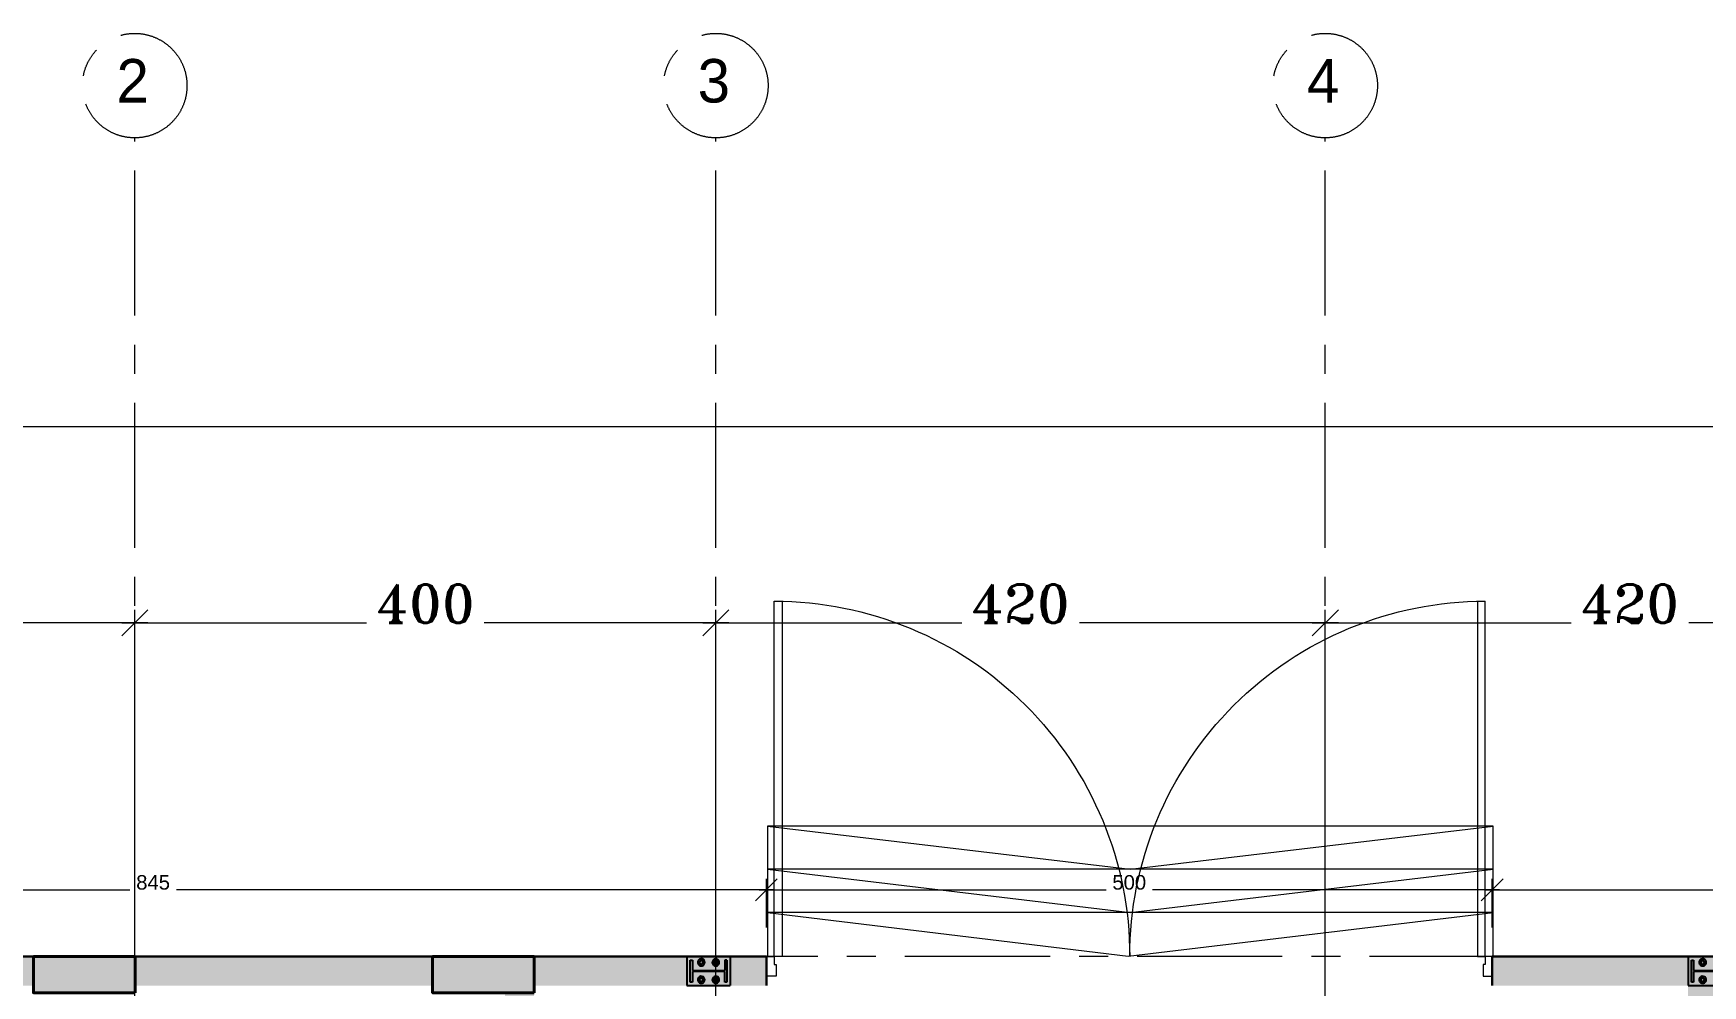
# Model space of a CAD drawing. Header units: millimetres. Extents: x -9083 to 924194, y -232449 to 321637.
# Drawn here: x 3521 to 15021, y 173627 to 180189 of the extents above; entities that cross this region are included whole.
import ezdxf

# ---------------------------------------------------------------- set-up
doc = ezdxf.new("R2010")
doc.units = ezdxf.units.MM
doc.header["$LTSCALE"] = 400
doc.header["$MEASUREMENT"] = 0
doc.header["$PDMODE"] = 3
doc.linetypes.add('CENTER', pattern=[2, 1.25, -0.25, 0.25, -0.25])
doc.linetypes.add('CENTERX2', pattern=[4, 2.5, -0.5, 0.5, -0.5])
doc.layers.get('0').update_dxf_attribs({"lineweight": 0, "true_color": 0xff1414})
doc.layers.get('Defpoints').update_dxf_attribs({"color": 8, "lineweight": 5})
for name, color, linetype, lineweight in [('0.column', 5, 'Continuous', 40), ('0.dim', 3, 'Continuous', 25), ('0.hatch', 8, 'Continuous', 5), ('A-DETL', 8, 'Continuous', 9), ('A-DOOR', 2, 'Continuous', 9), ('AR-dim-in', 134, 'Continuous', 0), ('AXIS DIMENSION', 8, 'Continuous', 5), ('DETAILS DIMENSION', 15, 'Continuous', 5), ('HATCH', 15, 'Continuous', 0), ('WALL PROPOSED', 255, 'Continuous', 30)]:
    doc.layers.add(name, color=color, linetype=linetype, lineweight=lineweight)
doc.layers.add('AXIES', color=7, linetype='CENTER', lineweight=0, true_color=0x949596)
doc.layers.add('STEEL', color=63, linetype='Continuous')
doc.styles.add('asif', font='arial.ttf')
doc.styles.add('ROMANT', font='romant.shx')
doc.styles.get("Standard").update_dxf_attribs({"font": 'GOTHIC.TTF', "height": 220})
doc.dimstyles.new('AXIS DIMENSION', dxfattribs={"dimscale": 1.2, "dimtxt": 220, "dimasz": 150, "dimexe": 75, "dimexo": 200, "dimgap": 50, "dimtad": 0, "dimdec": 0, "dimlfac": 0.1, "dimzin": 0, "dimdsep": 46, "dimtxsty": 'ROMANT', "dimblk": 'OBLIQUE', "dimcen": 200, "dimdle": 75, "dimclrd": 17, "dimclre": 94, "dimclrt": 3, "dimadec": 0, "dimazin": 0, "dimtfac": 0.5, "dimtdec": 0, "dimtix": 1, "dimtofl": 0, "dimtmove": 2, "dimatfit": 2, "dimfxl": 100, "dimtvp": 0.5, "dimtolj": 1, "dimtzin": 0, "dimlwd": -1, "dimlwe": -1, "dimarcsym": 0})
doc.dimstyles.new('DETAILS DIMENSION', dxfattribs={"dimtxt": 100, "dimasz": 150, "dimexe": 75, "dimexo": 200, "dimgap": 50, "dimtad": 0, "dimdec": 0, "dimlfac": 0.1, "dimzin": 0, "dimdsep": 46, "dimtxsty": 'asif', "dimblk": 'OBLIQUE', "dimcen": 200, "dimdle": 50, "dimclrd": 181, "dimclre": 146, "dimclrt": 1, "dimadec": 0, "dimazin": 0, "dimtfac": 0.5, "dimtdec": 0, "dimtix": 1, "dimtofl": 0, "dimtmove": 2, "dimatfit": 2, "dimfxl": 100, "dimtvp": 0.5, "dimtolj": 1, "dimtzin": 0, "dimlwd": -1, "dimlwe": -1, "dimarcsym": 0})

# ---------------------------------------------------------------- blocks, each defined once
blk = doc.blocks.new('_Oblique')
at = {"color": 0, "linetype": 'ByBlock', "lineweight": -2}
blk.add_line((-0.5, -0.5), (0.5, 0.5), dxfattribs=at)
blk = doc.blocks.new('*D155')
at = {"layer": 'AXIS DIMENSION', "color": 94, "ltscale": 20, "transparency": 16777216}
for p, q in [((6077583, 812443), (6077583, 813339)), ((6081681, 812443), (6081681, 813339))]:
    blk.add_line(p, q, dxfattribs=at)
at = {"layer": 'AXIS DIMENSION', "color": 17, "ltscale": 20, "transparency": 16777216}
for p, q in [((6077493, 813249), (6079226, 813249)), ((6081771, 813249), (6080037, 813249))]:
    blk.add_line(p, q, dxfattribs=at)
at = {"layer": 'Defpoints', "color": 0, "ltscale": 20, "transparency": 16777216}
for p in [(6081681, 813249), (6077583, 812203), (6081681, 812203)]:
    blk.add_point(p, dxfattribs=at)
at = {"layer": 'AXIS DIMENSION', "color": 17, "ltscale": 20, "transparency": 16777216, "xscale": 179.9999999999999, "yscale": 179.9999999999999, "zscale": 179.9999999999999, "rotation": 180}
blk.add_blockref('_Oblique', (6077583, 813249), dxfattribs=at)
at = {"layer": 'AXIS DIMENSION', "color": 17, "ltscale": 20, "transparency": 16777216, "xscale": 179.9999999999999, "yscale": 179.9999999999999, "zscale": 179.9999999999999}
blk.add_blockref('_Oblique', (6081681, 813249), dxfattribs=at)
at = {"layer": 'AXIS DIMENSION', "color": 3, "ltscale": 20, "transparency": 16777216, "insert": (6079632, 813381), "char_height": 264, "attachment_point": 5, "style": 'ROMANT'}
blk.add_mtext('\\A1;410', dxfattribs=at)
blk = doc.blocks.new('*D156')
at = {"layer": 'AXIS DIMENSION', "color": 94, "ltscale": 20, "transparency": 16777216}
for p, q in [((6081681, 811189), (6081681, 813339)), ((6085684, 811189), (6085684, 813339))]:
    blk.add_line(p, q, dxfattribs=at)
at = {"layer": 'AXIS DIMENSION', "color": 17, "ltscale": 20, "transparency": 16777216}
for p, q in [((6081591, 813249), (6083277, 813249)), ((6085774, 813249), (6084088, 813249))]:
    blk.add_line(p, q, dxfattribs=at)
at = {"layer": 'Defpoints', "color": 0, "ltscale": 20, "transparency": 16777216}
for p in [(6085684, 813249), (6081681, 810949), (6085684, 810949)]:
    blk.add_point(p, dxfattribs=at)
at = {"layer": 'AXIS DIMENSION', "color": 17, "ltscale": 20, "transparency": 16777216, "xscale": 179.9999999999999, "yscale": 179.9999999999999, "zscale": 179.9999999999999, "rotation": 180}
blk.add_blockref('_Oblique', (6081681, 813249), dxfattribs=at)
at = {"layer": 'AXIS DIMENSION', "color": 17, "ltscale": 20, "transparency": 16777216, "xscale": 179.9999999999999, "yscale": 179.9999999999999, "zscale": 179.9999999999999}
blk.add_blockref('_Oblique', (6085684, 813249), dxfattribs=at)
at = {"layer": 'AXIS DIMENSION', "color": 3, "ltscale": 20, "transparency": 16777216, "insert": (6083683, 813381), "char_height": 264, "attachment_point": 5, "style": 'ROMANT'}
blk.add_mtext('\\A1;400', dxfattribs=at)
blk = doc.blocks.new('*D159')
at = {"layer": 'AXIS DIMENSION', "color": 94, "ltscale": 20, "transparency": 16777216}
for p, q in [((6085684, 811189), (6085684, 813339)), ((6089883, 811189), (6089883, 813339))]:
    blk.add_line(p, q, dxfattribs=at)
at = {"layer": 'AXIS DIMENSION', "color": 17, "ltscale": 20, "transparency": 16777216}
for p, q in [((6085594, 813249), (6087378, 813249)), ((6089973, 813249), (6088189, 813249))]:
    blk.add_line(p, q, dxfattribs=at)
at = {"layer": 'Defpoints', "color": 0, "ltscale": 20, "transparency": 16777216}
for p in [(6089883, 813249), (6085684, 810949), (6089883, 810949)]:
    blk.add_point(p, dxfattribs=at)
at = {"layer": 'AXIS DIMENSION', "color": 17, "ltscale": 20, "transparency": 16777216, "xscale": 179.9999999999999, "yscale": 179.9999999999999, "zscale": 179.9999999999999, "rotation": 180}
blk.add_blockref('_Oblique', (6085684, 813249), dxfattribs=at)
at = {"layer": 'AXIS DIMENSION', "color": 17, "ltscale": 20, "transparency": 16777216, "xscale": 179.9999999999999, "yscale": 179.9999999999999, "zscale": 179.9999999999999}
blk.add_blockref('_Oblique', (6089883, 813249), dxfattribs=at)
at = {"layer": 'AXIS DIMENSION', "color": 3, "ltscale": 20, "transparency": 16777216, "insert": (6087783, 813381), "char_height": 264, "attachment_point": 5, "style": 'ROMANT'}
blk.add_mtext('\\A1;420', dxfattribs=at)
blk = doc.blocks.new('*D160')
at = {"layer": 'AXIS DIMENSION', "color": 94, "ltscale": 20, "transparency": 16777216}
for p, q in [((6089883, 811189), (6089883, 813339)), ((6094081, 811189), (6094081, 813339))]:
    blk.add_line(p, q, dxfattribs=at)
at = {"layer": 'AXIS DIMENSION', "color": 17, "ltscale": 20, "transparency": 16777216}
for p, q in [((6089793, 813249), (6091576, 813249)), ((6094171, 813249), (6092387, 813249))]:
    blk.add_line(p, q, dxfattribs=at)
at = {"layer": 'Defpoints', "color": 0, "ltscale": 20, "transparency": 16777216}
for p in [(6094081, 813249), (6089883, 810949), (6094081, 810949)]:
    blk.add_point(p, dxfattribs=at)
at = {"layer": 'AXIS DIMENSION', "color": 17, "ltscale": 20, "transparency": 16777216, "xscale": 179.9999999999999, "yscale": 179.9999999999999, "zscale": 179.9999999999999, "rotation": 180}
blk.add_blockref('_Oblique', (6089883, 813249), dxfattribs=at)
at = {"layer": 'AXIS DIMENSION', "color": 17, "ltscale": 20, "transparency": 16777216, "xscale": 179.9999999999999, "yscale": 179.9999999999999, "zscale": 179.9999999999999}
blk.add_blockref('_Oblique', (6094081, 813249), dxfattribs=at)
at = {"layer": 'AXIS DIMENSION', "color": 3, "ltscale": 20, "transparency": 16777216, "insert": (6091982, 813381), "char_height": 264, "attachment_point": 5, "style": 'ROMANT'}
blk.add_mtext('\\A1;420', dxfattribs=at)
blk = doc.blocks.new('*D157')
at = {"layer": 'AXIS DIMENSION', "color": 94, "ltscale": 20, "transparency": 16777216}
for p, q in [((6077583, 814797), (6077583, 814691)), ((6125683, 814797), (6125683, 814691))]:
    blk.add_line(p, q, dxfattribs=at)
at = {"layer": 'AXIS DIMENSION', "color": 17, "ltscale": 20, "transparency": 16777216}
for p, q in [((6077493, 814601), (6101101, 814601)), ((6125773, 814601), (6102164, 814601))]:
    blk.add_line(p, q, dxfattribs=at)
at = {"layer": 'Defpoints', "color": 0, "ltscale": 20, "transparency": 16777216}
for p in [(6077583, 814557), (6125683, 814601), (6125683, 814557)]:
    blk.add_point(p, dxfattribs=at)
at = {"layer": 'AXIS DIMENSION', "color": 17, "ltscale": 20, "transparency": 16777216, "xscale": 179.9999999999999, "yscale": 179.9999999999999, "zscale": 179.9999999999999, "rotation": 180}
blk.add_blockref('_Oblique', (6077583, 814601), dxfattribs=at)
at = {"layer": 'AXIS DIMENSION', "color": 17, "ltscale": 20, "transparency": 16777216, "xscale": 179.9999999999999, "yscale": 179.9999999999999, "zscale": 179.9999999999999}
blk.add_blockref('_Oblique', (6125683, 814601), dxfattribs=at)
at = {"layer": 'AXIS DIMENSION', "color": 3, "ltscale": 20, "transparency": 16777216, "insert": (6101633, 814733), "char_height": 264, "attachment_point": 5, "style": 'ROMANT'}
blk.add_mtext('\\A1;4810', dxfattribs=at)
blk = doc.blocks.new('*D486')
at = {"layer": 'Defpoints', "color": 0, "transparency": 16777216}
for p in [(8571, 174287), (121, 173827), (8571, 173827)]:
    blk.add_point(p, dxfattribs=at)
at = {"layer": 'DETAILS DIMENSION', "color": 146, "transparency": 16777216}
for p, q in [((121, 174027), (121, 174362)), ((8571, 174027), (8571, 174362))]:
    blk.add_line(p, q, dxfattribs=at)
at = {"layer": 'DETAILS DIMENSION', "color": 181, "transparency": 16777216}
for p, q in [((71, 174287), (4185, 174287)), ((8621, 174287), (4507, 174287))]:
    blk.add_line(p, q, dxfattribs=at)
at = {"layer": 'DETAILS DIMENSION', "color": 181, "transparency": 16777216, "xscale": 150, "yscale": 150, "zscale": 150, "rotation": 180}
blk.add_blockref('_Oblique', (121, 174287), dxfattribs=at)
at = {"layer": 'DETAILS DIMENSION', "color": 181, "transparency": 16777216, "xscale": 150, "yscale": 150, "zscale": 150}
blk.add_blockref('_Oblique', (8571, 174287), dxfattribs=at)
at = {"layer": 'DETAILS DIMENSION', "color": 1, "transparency": 16777216, "insert": (4346, 174338), "char_height": 100, "attachment_point": 5, "style": 'asif'}
blk.add_mtext('\\A1;845', dxfattribs=at)
blk = doc.blocks.new('*U392')
at = {"color": 1}
for p, q in [((0, 3.66), (-1.81, 3.66)), ((0, 3.7), (0, 3.66)), ((0, 3.62), (0, 3.66)), ((0, 3.66), (0.04, 3.66)), ((0.04, 3.66), (0.04, 3.65)), ((0.1, 3.65), (0.1, 3.7)), ((-1.8088, 3.62), (0, 3.62)), ((0.04, 3.65), (0.1, 3.65)), ((0, 0.04), (-1.81, 0.04)), ((-1.8088, 0.08), (0, 0.08)), ((0, 0.08), (0, 0.04)), ((0, 0.04), (0.04, 0.04)), ((0, 0), (0, 0.04)), ((0.04, 0.05), (0.1, 0.05)), ((0.04, 0.04), (0.04, 0.05)), ((0.1, 0.05), (0.1, 0))]:
    blk.add_line(p, q, dxfattribs=at)
blk.add_lwpolyline([(-1.81, 0.04, -0.414214), (0, 1.85, -0.414214), (-1.81, 3.66)], format="xyb", dxfattribs=at)
blk = doc.blocks.new('*D459')
at = {"layer": 'Defpoints', "color": 0, "transparency": 16777216}
for p in [(13571, 174287), (8571, 173827), (13571, 173827)]:
    blk.add_point(p, dxfattribs=at)
at = {"layer": 'DETAILS DIMENSION', "color": 146, "transparency": 16777216}
for p, q in [((8571, 174027), (8571, 174362)), ((13571, 174027), (13571, 174362))]:
    blk.add_line(p, q, dxfattribs=at)
at = {"layer": 'DETAILS DIMENSION', "color": 181, "transparency": 16777216}
for p, q in [((8521, 174287), (10911, 174287)), ((13621, 174287), (11232, 174287))]:
    blk.add_line(p, q, dxfattribs=at)
at = {"layer": 'DETAILS DIMENSION', "color": 181, "transparency": 16777216, "xscale": 150, "yscale": 150, "zscale": 150, "rotation": 180}
blk.add_blockref('_Oblique', (8571, 174287), dxfattribs=at)
at = {"layer": 'DETAILS DIMENSION', "color": 181, "transparency": 16777216, "xscale": 150, "yscale": 150, "zscale": 150}
blk.add_blockref('_Oblique', (13571, 174287), dxfattribs=at)
at = {"layer": 'DETAILS DIMENSION', "color": 1, "transparency": 16777216, "insert": (11071, 174338), "char_height": 100, "attachment_point": 5, "style": 'asif'}
blk.add_mtext('\\A1;500', dxfattribs=at)
blk = doc.blocks.new('*D460')
at = {"layer": 'Defpoints', "color": 0, "transparency": 16777216}
for p in [(17818, 174287), (13571, 173827), (17818, 173827)]:
    blk.add_point(p, dxfattribs=at)
at = {"layer": 'DETAILS DIMENSION', "color": 146, "transparency": 16777216}
for p, q in [((13571, 174027), (13571, 174362)), ((17818, 174027), (17818, 174362))]:
    blk.add_line(p, q, dxfattribs=at)
at = {"layer": 'DETAILS DIMENSION', "color": 181, "transparency": 16777216}
for p, q in [((13521, 174287), (15532, 174287)), ((17868, 174287), (15857, 174287))]:
    blk.add_line(p, q, dxfattribs=at)
at = {"layer": 'DETAILS DIMENSION', "color": 181, "transparency": 16777216, "xscale": 150, "yscale": 150, "zscale": 150, "rotation": 180}
blk.add_blockref('_Oblique', (13571, 174287), dxfattribs=at)
at = {"layer": 'DETAILS DIMENSION', "color": 181, "transparency": 16777216, "xscale": 150, "yscale": 150, "zscale": 150}
blk.add_blockref('_Oblique', (17818, 174287), dxfattribs=at)
at = {"layer": 'DETAILS DIMENSION', "color": 1, "transparency": 16777216, "insert": (15695, 174338), "char_height": 100, "attachment_point": 5, "style": 'asif'}
blk.add_mtext('\\A1;425', dxfattribs=at)
blk = doc.blocks.new('RHBGHKJM')
at = {"layer": '0.hatch'}
h = blk.add_hatch(color=256, dxfattribs=at)
h.dxf.hatch_style = 1
h.paths.add_polyline_path([(804.058, -1724.066), (804.058, -1723.816), (803.358, -1723.816), (803.358, -1724.066)])
h = blk.add_hatch(color=256, dxfattribs=at)
h.dxf.hatch_style = 1
h.paths.add_polyline_path([(806.808, -1724.066), (806.808, -1723.816), (806.108, -1723.816), (806.108, -1724.066)])
at = {"layer": '0.column'}
for points in [[(804.058, -1724.066), (804.058, -1723.816), (803.358, -1723.816), (803.358, -1724.066)], [(806.808, -1724.066), (806.808, -1723.816), (806.108, -1723.816), (806.108, -1724.066)]]:
    blk.add_lwpolyline(points, close=True, dxfattribs=at)
at = {"layer": 'STEEL', "color": 114, "true_color": 0x139b48}
for p, q in [((807.859, -1723.816), (807.859, -1724.016)), ((807.859, -1723.816), (808.159, -1723.816)), ((807.882, -1723.992), (807.882, -1723.84)), ((807.882, -1723.84), (807.898, -1723.84)), ((807.898, -1723.84), (807.898, -1723.912)), ((808.136, -1723.84), (808.121, -1723.84)), ((808.121, -1723.84), (808.121, -1723.912)), ((808.136, -1723.84), (808.136, -1723.992)), ((808.159, -1723.816), (808.159, -1724.016)), ((814.758, -1723.816), (814.758, -1724.016)), ((814.758, -1723.816), (815.058, -1723.816)), ((814.781, -1723.992), (814.781, -1723.84)), ((814.781, -1723.84), (814.796, -1723.84)), ((814.796, -1723.84), (814.796, -1723.912)), ((807.898, -1723.912), (808.121, -1723.912)), ((808.121, -1723.92), (807.898, -1723.92)), ((807.898, -1723.92), (807.898, -1723.992)), ((808.121, -1723.992), (808.121, -1723.92)), ((814.796, -1723.912), (815.019, -1723.912)), ((815.019, -1723.92), (814.796, -1723.92)), ((814.796, -1723.92), (814.796, -1723.992)), ((807.859, -1724.016), (808.159, -1724.016)), ((807.898, -1723.992), (807.882, -1723.992)), ((808.136, -1723.992), (808.121, -1723.992)), ((814.758, -1724.016), (815.058, -1724.016)), ((814.796, -1723.992), (814.781, -1723.992))]:
    blk.add_line(p, q, dxfattribs=at)
at = {"layer": 'STEEL', "color": 8, "ltscale": 500}
for centre, radius, start, end in [((807.959, -1723.856), 0.024, 30, 210), ((807.959, -1723.856), 0.024, 210, 30), ((807.959, -1723.856), 0.012, 45, 225), ((807.959, -1723.856), 0.012, 330, 150), ((807.959, -1723.856), 0.012, 225, 45), ((808.059, -1723.856), 0.024, 30, 210), ((808.059, -1723.856), 0.024, 210, 30), ((808.059, -1723.856), 0.012, 45, 225), ((808.059, -1723.856), 0.012, 330, 150), ((808.059, -1723.856), 0.012, 225, 45), ((814.858, -1723.856), 0.024, 30, 210), ((814.858, -1723.856), 0.024, 210, 30), ((814.858, -1723.856), 0.012, 45, 225), ((814.858, -1723.856), 0.012, 330, 150), ((814.858, -1723.856), 0.012, 225, 45), ((807.959, -1723.976), 0.024, 30, 210), ((807.959, -1723.976), 0.024, 210, 30), ((807.959, -1723.856), 0.012, 150, 330), ((807.959, -1723.976), 0.012, 45, 225), ((807.959, -1723.976), 0.012, 330, 150), ((808.059, -1723.976), 0.024, 30, 210), ((808.059, -1723.976), 0.024, 210, 30), ((808.059, -1723.856), 0.012, 150, 330), ((808.059, -1723.976), 0.012, 45, 225), ((808.059, -1723.976), 0.012, 330, 150), ((814.858, -1723.976), 0.024, 30, 210), ((814.858, -1723.976), 0.024, 210, 30), ((814.858, -1723.856), 0.012, 150, 330), ((814.858, -1723.976), 0.012, 45, 225), ((814.858, -1723.976), 0.012, 330, 150), ((807.959, -1723.976), 0.012, 150, 330), ((807.959, -1723.976), 0.012, 225, 45), ((808.059, -1723.976), 0.012, 150, 330), ((808.059, -1723.976), 0.012, 225, 45), ((814.858, -1723.976), 0.012, 150, 330), ((814.858, -1723.976), 0.012, 225, 45)]:
    blk.add_arc(centre, radius, start, end, dxfattribs=at)
blk = doc.blocks.new('hjhg')
at = {"layer": 'AXIES', "linetype": 'CENTERX2'}
for p, q in [((6081680.8, 791366), (6081680.8, 816591.3)), ((6085684.3, 791366), (6085684.3, 816591.3)), ((6089882.5, 791366), (6089882.5, 816591.3)), ((6131186.9, 810948.9), (6071269.8, 810948.9))]:
    blk.add_line(p, q, dxfattribs=at)
for centre in [(6081680.8, 816951.3), (6085684.3, 816951.3), (6089882.5, 816951.3)]:
    blk.add_circle(centre, 360, dxfattribs=at)
for s, p in [('2', (6081555.2, 816834.6)), ('3', (6085558.7, 816834.6)), ('4', (6089756.9, 816834.6))]:
    blk.add_text(s, height=300, dxfattribs=at).set_placement(p)
at = {"layer": 'AXIS DIMENSION', "ltscale": 20}
for base, p1, p2, picture, middle in [((6125682.5, 814601.5), (6077582.5, 814556.7), (6125682.5, 814556.7), '*D157', (6101632.5, 814733.5)), ((6081680.8, 813249.4), (6077582.5, 812203.5), (6081680.8, 812203.5), '*D155', (6079631.7, 813381.4)), ((6085684.3, 813249.4), (6081680.8, 810948.9), (6085684.3, 810948.9), '*D156', (6083682.6, 813381.4)), ((6089882.5, 813249.4), (6085684.3, 810948.9), (6089882.5, 810948.9), '*D159', (6087783.4, 813381.4)), ((6094080.7, 813249.4), (6089882.5, 810948.9), (6094080.7, 810948.9), '*D160', (6091981.6, 813381.4))]:
    dim = blk.add_linear_dim(base=base, p1=p1, p2=p2, dimstyle='AXIS DIMENSION', dxfattribs=at)
    dim.commit()
    dim.dimension.update_dxf_attribs({"geometry": picture, "text_midpoint": middle})

msp = doc.modelspace()

# ---------------------------------------------------------------- hatches: boundary and pattern name
at = {"layer": 'HATCH', "true_color": 0x939598}
h = msp.add_hatch(color=252, dxfattribs=at)
h.dxf.hatch_style = 1
h.paths.add_polyline_path([(321.20856, 173627.00829), (4219.48749, 173627.00829), (4219.48749, 173827.00829), (121.20856, 173827.00829), (121.20856, 173262.64729), (321.20856, 173262.64729)])
h = msp.add_hatch(color=252, dxfattribs=at)
h.dxf.hatch_style = 1
h.paths.add_polyline_path([(3721.20856, 167426.57089), (6221.20856, 167426.57089), (6221.20856, 166062.64729), (6421.20856, 166062.64729), (6421.20856, 167426.57089), (8721.20856, 167426.57089), (8721.20856, 166062.64729), (8921.20856, 166062.64729), (8921.20856, 167626.57089), (6971.20856, 167626.57089), (6971.20856, 173627.00829), (8571.20856, 173627.00829), (8571.20856, 173827.00829), (121.20856, 173827.00829), (121.20856, 173627.00829), (121.20856, 173262.64729), (321.20856, 173262.64729), (321.20856, 173627.00829), (6771.20856, 173627.00829), (6771.20856, 167626.57089), (3721.20856, 167626.57089), (3721.20856, 172162.64729), (121.20856, 172162.64729), (121.20856, 170662.64729), (321.20856, 170662.64729), (321.20856, 171962.64729), (3521.20856, 171962.64729), (3521.20856, 166962.64729), (321.20856, 166962.64729), (321.20856, 168262.64729), (121.20856, 168262.64729), (121.20856, 166426.87536), (321.20856, 166426.87536), (321.20856, 166762.64729), (3521.20856, 166762.64729), (3521.20856, 164562.64729), (4321.20856, 164562.64729), (8521.20856, 164562.64729), (8521.20856, 161313.31524), (8521.20856, 159562.59179), (7721.18009, 159562.59179), (7721.18009, 159362.59179), (8721.20856, 159362.59179), (8721.20856, 164762.64729), (3721.20856, 164762.64729)])
h.paths.add_polyline_path([(6421.20856, 165162.64729), (6221.20856, 165162.64729), (6221.20856, 164962.64729), (3921.20856, 164962.64729), (3921.20856, 167426.57089), (3721.20856, 167426.57089), (3721.20856, 164762.64729), (8721.20856, 164762.64729), (8721.20856, 159362.60548), (8921.20856, 159362.6), (8921.20856, 164962.64729), (8921.20856, 165162.64729), (8721.20856, 165162.64729), (8721.20856, 164962.64729), (6421.20856, 164962.64729)])
h.paths.add_polyline_path([(20421.20856, 167626.57089), (15121.20856, 167626.57089), (15121.20856, 173627.00829), (17817.8981, 173627.00829), (17817.8981, 173827.00829), (13571.20856, 173827.00829), (13571.20856, 173627.00829), (14921.20856, 173627.00829), (14921.20856, 159562.60548), (14621.20856, 159562.60548), (14621.20856, 159362.60548), (15421.20856, 159362.60548), (15421.20856, 159562.60548), (15121.20856, 159562.60548), (15121.20856, 167426.57089), (20221.20856, 167426.57089), (20221.20856, 159562.60548), (19921.20856, 159562.60548), (19921.20856, 159362.60548), (20721.20856, 159362.60548), (20721.20856, 159562.60548), (20421.20856, 159562.60548)])
h.paths.add_polyline_path([(28421.20856, 173827.00829), (22814.51903, 173827.00829), (22814.51903, 173627.00829), (25521.20856, 173627.00829), (25521.20856, 159562.60548), (25221.20856, 159562.60548), (25221.20856, 159362.59179), (26021.20856, 159362.59179), (26021.20856, 159562.60548), (25721.20856, 159562.60548), (25721.20856, 167426.57089), (30821.20856, 167426.57089), (30821.20856, 159562.60548), (30521.20856, 159562.60548), (30521.20856, 159362.59179), (31321.20856, 159362.59179), (31321.20856, 159562.60548), (31021.20856, 159562.60548), (31021.20856, 167626.57089), (25721.20856, 167626.57089), (25721.20856, 173627.00829), (28421.20856, 173627.00829)])
h.paths.add_polyline_path([(36921.20856, 173827.00829), (33421.20856, 173827.00829), (33419.40991, 173627.00829), (36121.20856, 173627.00829), (36121.20856, 159562.60548), (35821.20856, 159562.60548), (35821.20856, 159362.59179), (36621.20856, 159362.59179), (36621.20856, 159562.60548), (36321.20856, 159562.60548), (36321.20856, 173627.00829), (36921.20856, 173627.00829)])
h.paths.add_polyline_path([(48221.20856, 173827.00829), (41921.20856, 173827.00829), (41921.20856, 173627.00829), (44771.20856, 173627.00829), (44771.20856, 167626.57089), (41921.20856, 167626.57089), (41921.20856, 159562.60548), (41721.20856, 159562.60548), (41721.20856, 159362.59179), (42521.20856, 159362.60548), (42521.20856, 159562.60548), (42121.20856, 159562.60548), (42121.20856, 167426.57089), (44921.20856, 167426.57089), (48021.20856, 167426.57089), (48021.20856, 166646.57089), (48221.20856, 166646.57089), (48221.20856, 169136.57089), (48221.20856, 172177.00829), (48021.20856, 172177.00829), (48021.20856, 171548.52339), (48021.20856, 167626.57089), (44971.20856, 167626.57089), (44971.20856, 173627.00829), (48021.20856, 173627.00829), (48021.20856, 173277.00829), (48221.20856, 173277.00829)])
h.paths.add_polyline_path([(48221.20856, 164506.57089), (48021.20856, 164506.57089), (48021.20856, 159562.60548), (47421.20856, 159562.60548), (47421.21313, 159362.58722), (48221.20856, 159362.60548)])
h.paths.add_polyline_path([(48021.20856, 165626.57089), (46521.20856, 165626.57089), (46521.20856, 167426.57089), (46421.20856, 167426.57089), (46421.20856, 165526.57089), (46421.20856, 163626.57089), (48021.20856, 163626.57089), (48021.20856, 163726.57089), (46521.20856, 163726.57089), (46521.20856, 165526.57089), (48021.20856, 165526.57089)], flags=17)
h.paths.add_polyline_path([(48221.20856, 165826.57089), (48021.20856, 165826.57089), (48021.20856, 165326.57089), (48221.20856, 165326.57089)], flags=17)

# ---------------------------------------------------------------- linework, layer by layer
at = {"layer": 'A-DETL', "linetype": 'Continuous'}
for p, q in [((13577.82949, 174429.2931), (8579.04641, 174429.2931)), ((13577.82949, 174131.56931), (8579.04641, 174131.56931))]:
    msp.add_line(p, q, dxfattribs=at)
msp.add_lwpolyline([(13577.82949, 173827.00829), (13577.82949, 174727.0169), (8579.04641, 174727.0169), (8579.04641, 173830.72547)], dxfattribs=at)
at = {"layer": 'AR-dim-in', "color": 8, "linetype": 'Continuous'}
for points in [[(8579.04641, 174727.0169), (11078.43795, 174429.2931), (13577.82949, 174727.0169)], [(8579.04641, 174429.2931), (11078.43795, 174131.56931), (13577.82949, 174429.2931)], [(8579.04641, 174131.56931), (11064.10108, 173830.72547), (13577.82949, 174131.56931)]]:
    msp.add_lwpolyline(points, dxfattribs=at)
at = {"layer": 'WALL PROPOSED'}
for p, q in [((8571.20856, 173827.00829), (121.20856, 173827.00829)), ((8571.20856, 173827.00829), (8571.20856, 173627.00829)), ((17817.8981, 173827.00829), (13571.20856, 173827.00829)), ((13571.20856, 173827.00829), (13571.20856, 173627.00829))]:
    msp.add_line(p, q, dxfattribs=at)

# ---------------------------------------------------------------- block references
at = {"layer": '0.dim', "xscale": 1000, "yscale": 1000, "zscale": 1000}
msp.add_blockref('RHBGHKJM', (-799836.48257, 1897643.41657), dxfattribs=at)
at = {"layer": 'A-DOOR', "xscale": 1353.140791267939, "yscale": 1353.140791267939, "zscale": 1353.140791267939, "rotation": 270}
msp.add_blockref('*U392', (8571.20856, 173827.00829), dxfattribs=at)
at = {"layer": 'AXIES'}
msp.add_blockref('hjhg', (-6077461.30579, -637121.91356), dxfattribs=at)

# ---------------------------------------------------------------- dimensions: what is measured, and where the dimension line sits
at = {"layer": 'DETAILS DIMENSION'}
for base, p1, p2, picture, middle in [((8571.20856, 174286.56373), (121.20856, 173827.00829), (8571.20856, 173827.00829), '*D486', (4346.20856, 174337.62103)), ((13571.20856, 174286.56373), (8571.20856, 173827.00829), (13571.20856, 173827.00829), '*D459', (11071.20856, 174337.62103)), ((17817.8981, 174286.56373), (13571.20856, 173827.00829), (17817.8981, 173827.00829), '*D460', (15694.55333, 174337.62103))]:
    dim = msp.add_linear_dim(base=base, p1=p1, p2=p2, dimstyle='DETAILS DIMENSION', dxfattribs=at)
    dim.commit()
    dim.dimension.update_dxf_attribs({"geometry": picture, "text_midpoint": middle})

doc.saveas('drawing.dxf')
